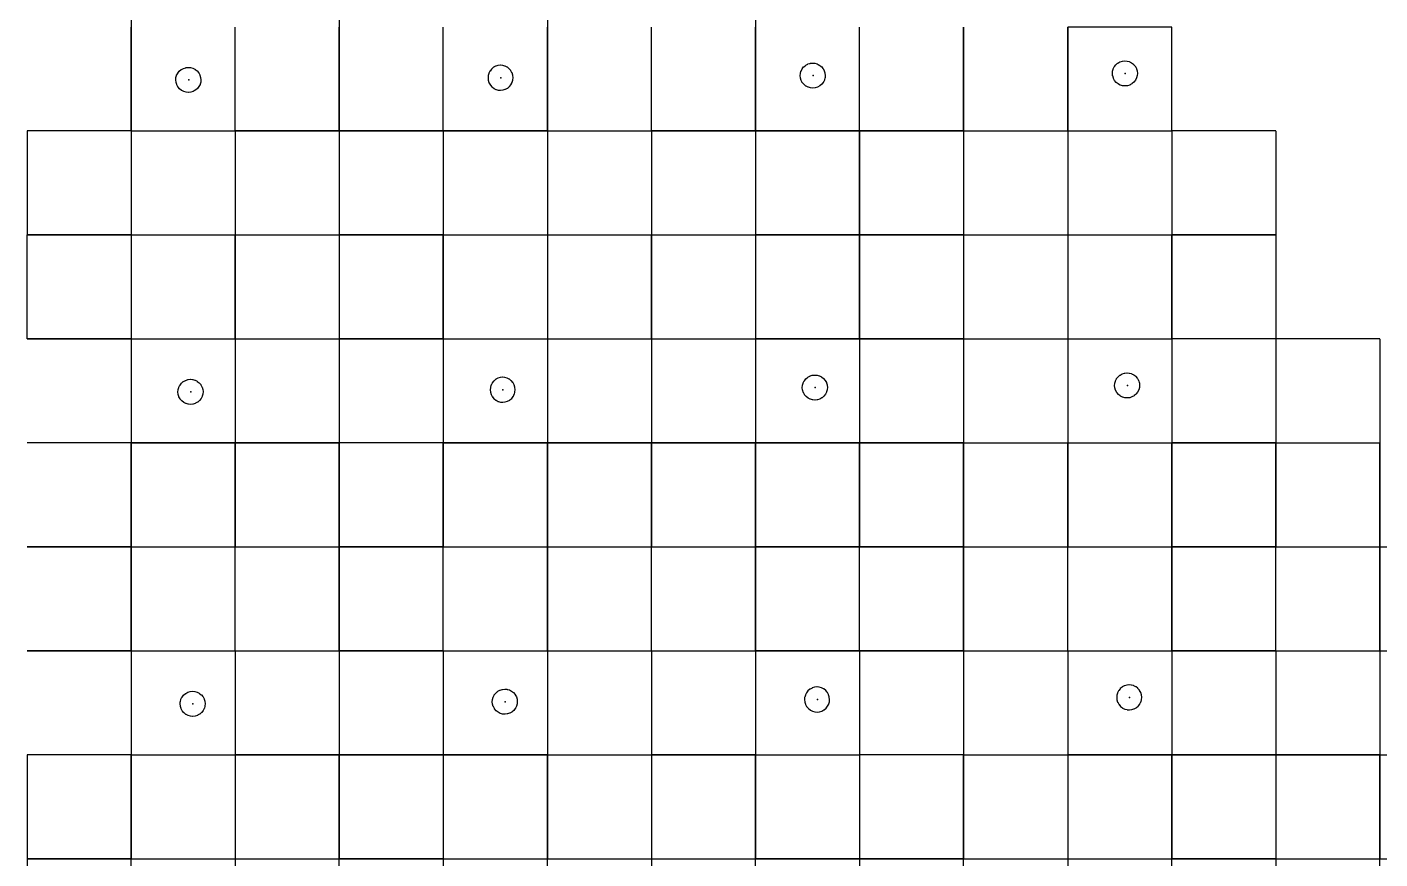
# Model space of a CAD drawing. Header units: metres. Extents: x 0 to 398, y -24 to 612.
# Drawn here: x 108 to 225, y 396 to 468 of the extents above; entities that cross this region are included whole.
import ezdxf

# ---------------------------------------------------------------- set-up
doc = ezdxf.new("R2010")
doc.units = ezdxf.units.M
doc.layers.add('LAYER_01_CUT', color=7, linetype='Continuous')
doc.layers.add('LAYER_04_GRID', color=7, linetype='Continuous')

msp = doc.modelspace()

# ---------------------------------------------------------------- linework, layer by layer
at = {"layer": 'LAYER_01_CUT'}
for points in [[(125.99, 477), (117, 477), (117, 468.01), (117, 468), (117, 459.01), (117, 459), (117, 450.01)], [(143.99, 477), (135, 477), (135, 468.01), (135, 468), (135, 459.01), (135, 459), (135, 450.01)], [(161.99, 477), (153, 477), (153, 468.01), (153, 468), (153, 459.01), (153, 459), (153, 450.01)], [(179.99, 477), (171, 477), (171, 468.01), (171, 468), (171, 459.01), (171, 459), (171, 450.01)], [(117, 468), (117, 467.99)], [(117, 459), (117, 467.99)], [(126, 459.01), (126, 468), (126, 467.99)], [(126, 459), (126, 467.99)], [(135, 468), (135, 467.99)], [(135, 459), (135, 467.99)], [(144, 459.01), (144, 468), (144, 467.99)], [(144, 459), (144, 467.99)], [(153, 468), (153, 467.99)], [(153, 459), (153, 467.99)], [(162, 459.01), (162, 468), (162, 467.99)], [(162, 459), (162, 467.99)], [(171, 468), (171, 467.99)], [(171, 459), (171, 467.99)], [(180, 459.01), (180, 468), (180, 467.99)], [(180, 459), (180, 467.99)], [(189, 468), (189, 459.01), (189, 459), (189, 450.01), (189, 450), (189, 441.01), (189, 441), (189, 432.01), (189, 432), (197.99, 432), (198, 432), (206.99, 432), (207, 432), (215.99, 432), (216, 432), (224.99, 432), (225, 432), (225.01, 432)], [(189, 468), (189, 467.99)], [(189, 459), (189, 467.99)], [(207, 467.99), (207, 468), (198.01, 468), (198, 468), (198, 459.01), (198, 459), (198, 450.01), (198, 450), (198, 441.01), (198, 441), (198, 432.01)], [(198, 468), (198, 467.99)], [(198, 459), (198, 467.99)], [(207, 459), (207, 467.99)], [(121.33, 464.31), (121.34, 464.32), (121.35, 464.32), (121.52, 464.42), (121.53, 464.42), (121.54, 464.42), (121.73, 464.48), (121.74, 464.48), (121.74, 464.49), (121.93, 464.5), (121.94, 464.51), (121.95, 464.5), (122.13, 464.49), (122.14, 464.49), (122.15, 464.49), (122.33, 464.44), (122.34, 464.43), (122.34, 464.43), (122.52, 464.34), (122.53, 464.34), (122.54, 464.33), (122.7, 464.21), (122.7, 464.2), (122.83, 464.05), (122.84, 464.03), (122.85, 464.02), (122.95, 463.85), (122.95, 463.84), (122.95, 463.83), (123.01, 463.64), (123.01, 463.64), (123.01, 463.63), (123.03, 463.44), (123.03, 463.43), (123.03, 463.42), (123.02, 463.24), (123.02, 463.23), (123.02, 463.23), (122.96, 463.04), (122.96, 463.04), (122.96, 463.03), (122.87, 462.85), (122.87, 462.84), (122.86, 462.84), (122.74, 462.68), (122.73, 462.67), (122.57, 462.54), (122.56, 462.53), (122.55, 462.52), (122.38, 462.43), (122.37, 462.42), (122.36, 462.42), (122.17, 462.36), (122.16, 462.36), (122.16, 462.36), (121.97, 462.34), (121.96, 462.34), (121.95, 462.34), (121.77, 462.35), (121.76, 462.35), (121.75, 462.36), (121.57, 462.41), (121.56, 462.41), (121.56, 462.41), (121.38, 462.5), (121.37, 462.51), (121.36, 462.51), (121.2, 462.64), (121.2, 462.64), (121.07, 462.8), (121.06, 462.81), (121.05, 462.82), (120.95, 463), (120.95, 463), (120.95, 463.01), (120.89, 463.2), (120.89, 463.21), (120.89, 463.22), (120.87, 463.41), (120.87, 463.41), (120.87, 463.42), (120.88, 463.6), (120.88, 463.61), (120.88, 463.62), (120.94, 463.8), (120.94, 463.81), (120.94, 463.82), (121.03, 463.99), (121.03, 464), (121.04, 464.01), (121.17, 464.17), (121.17, 464.17), (121.33, 464.31)], [(149.57, 462.72), (149.73, 462.86), (149.73, 462.86), (149.86, 463.02), (149.86, 463.03), (149.87, 463.04), (149.96, 463.21), (149.96, 463.22), (149.96, 463.23), (150.01, 463.41), (150.02, 463.42), (150.02, 463.43), (150.03, 463.61), (150.03, 463.62), (150.03, 463.62), (150.01, 463.81), (150.01, 463.82), (150.01, 463.83), (149.95, 464.02), (149.95, 464.03), (149.94, 464.03), (149.85, 464.21), (149.84, 464.22), (149.83, 464.23), (149.7, 464.39), (149.7, 464.39), (149.54, 464.52), (149.53, 464.52), (149.52, 464.53), (149.34, 464.62), (149.34, 464.62), (149.33, 464.62), (149.14, 464.67), (149.14, 464.68), (149.13, 464.68), (148.95, 464.69), (148.94, 464.69), (148.93, 464.69), (148.74, 464.67), (148.73, 464.67), (148.73, 464.67), (148.54, 464.61), (148.53, 464.61), (148.52, 464.6), (148.35, 464.51), (148.34, 464.5), (148.32, 464.49), (148.17, 464.36), (148.16, 464.35), (148.04, 464.19), (148.03, 464.19), (148.03, 464.18), (147.94, 464), (147.94, 464), (147.93, 463.99), (147.88, 463.8), (147.88, 463.8), (147.88, 463.79), (147.87, 463.61), (147.87, 463.6), (147.87, 463.59), (147.89, 463.4), (147.89, 463.39), (147.89, 463.39), (147.95, 463.2), (147.95, 463.19), (147.95, 463.18), (148.05, 463.01), (148.05, 463), (148.07, 462.98), (148.2, 462.83), (148.2, 462.82), (148.36, 462.7), (148.37, 462.69), (148.38, 462.69), (148.55, 462.6), (148.56, 462.6), (148.57, 462.59), (148.75, 462.54), (148.76, 462.54), (148.77, 462.54), (148.95, 462.53), (148.96, 462.52), (148.96, 462.53), (149.16, 462.55), (149.16, 462.55), (149.17, 462.55), (149.36, 462.61), (149.37, 462.61), (149.38, 462.61), (149.55, 462.71), (149.56, 462.71), (149.57, 462.72)], [(177.01, 463.6), (176.96, 463.42), (176.96, 463.41), (176.96, 463.4), (176.87, 463.22), (176.86, 463.22), (176.86, 463.21), (176.73, 463.05), (176.73, 463.04), (176.57, 462.91), (176.56, 462.9), (176.55, 462.9), (176.37, 462.8), (176.37, 462.8), (176.36, 462.79), (176.17, 462.73), (176.16, 462.73), (176.15, 462.73), (175.96, 462.71), (175.96, 462.71), (175.95, 462.71), (175.77, 462.73), (175.76, 462.73), (175.75, 462.73), (175.57, 462.78), (175.56, 462.78), (175.55, 462.79), (175.38, 462.88), (175.37, 462.88), (175.36, 462.88), (175.2, 463.01), (175.2, 463.02), (175.07, 463.17), (175.05, 463.18), (175.05, 463.19), (174.95, 463.37), (174.95, 463.38), (174.95, 463.38), (174.89, 463.57), (174.89, 463.58), (174.89, 463.59), (174.87, 463.78), (174.87, 463.79), (174.87, 463.79), (174.88, 463.97), (174.88, 463.98), (174.88, 463.99), (174.93, 464.17), (174.94, 464.18), (174.94, 464.19), (175.03, 464.37), (175.03, 464.37), (175.04, 464.38), (175.16, 464.54), (175.17, 464.55), (175.32, 464.68), (175.34, 464.69), (175.35, 464.69), (175.52, 464.79), (175.53, 464.79), (175.54, 464.8), (175.73, 464.85), (175.73, 464.86), (175.74, 464.86), (175.93, 464.88), (175.94, 464.88), (175.95, 464.88), (176.13, 464.86), (176.14, 464.86), (176.14, 464.86), (176.33, 464.81), (176.34, 464.81), (176.34, 464.8), (176.52, 464.71), (176.53, 464.71), (176.54, 464.7), (176.69, 464.58), (176.7, 464.57), (176.83, 464.42), (176.84, 464.41), (176.85, 464.4), (176.94, 464.22), (176.95, 464.21), (176.95, 464.21), (177.01, 464.02), (177.01, 464.01), (177.01, 464), (177.03, 463.81), (177.03, 463.8), (177.03, 463.79), (177.02, 463.62), (177.02, 463.61), (177.01, 463.6)], [(203.86, 463.4), (203.86, 463.39), (203.73, 463.24), (203.73, 463.23), (203.57, 463.1), (203.56, 463.09), (203.55, 463.08), (203.37, 462.99), (203.37, 462.98), (203.36, 462.98), (203.17, 462.92), (203.16, 462.92), (203.15, 462.92), (202.96, 462.9), (202.96, 462.9), (202.95, 462.9), (202.77, 462.91), (202.76, 462.91), (202.75, 462.92), (202.57, 462.97), (202.56, 462.97), (202.55, 462.97), (202.38, 463.06), (202.37, 463.07), (202.36, 463.07), (202.2, 463.2), (202.2, 463.2), (202.06, 463.36), (202.05, 463.37), (202.05, 463.38), (201.95, 463.55), (201.95, 463.56), (201.95, 463.57), (201.89, 463.76), (201.89, 463.77), (201.88, 463.78), (201.86, 463.97), (201.86, 463.97), (201.86, 463.98), (201.88, 464.16), (201.88, 464.17), (201.88, 464.18), (201.93, 464.36), (201.94, 464.37), (201.94, 464.38), (202.03, 464.55), (202.03, 464.56), (202.04, 464.57), (202.16, 464.73), (202.17, 464.73), (202.32, 464.86), (202.34, 464.88), (202.34, 464.88), (202.52, 464.98), (202.53, 464.98), (202.54, 464.98), (202.73, 465.04), (202.73, 465.04), (202.74, 465.04), (202.93, 465.06), (202.94, 465.06), (202.95, 465.06), (203.13, 465.05), (203.14, 465.05), (203.14, 465.05), (203.33, 465), (203.33, 464.99), (203.34, 464.99), (203.52, 464.9), (203.53, 464.9), (203.53, 464.89), (203.69, 464.77), (203.7, 464.76), (203.83, 464.61), (203.84, 464.59), (203.85, 464.58), (203.94, 464.41), (203.95, 464.4), (203.95, 464.39), (204.01, 464.2), (204.01, 464.2), (204.01, 464.19), (204.03, 464), (204.03, 463.99), (204.03, 463.98), (204.02, 463.8), (204.01, 463.79), (204.01, 463.79), (203.96, 463.6), (203.96, 463.59), (203.96, 463.59), (203.87, 463.41), (203.86, 463.4)], [(116.99, 459), (108, 459), (108, 450.01)], [(108, 459), (108.01, 459)], [(117, 459), (108.01, 459)], [(117, 459), (116.99, 459)], [(117, 459), (117, 458.99)], [(117, 459), (125.99, 459)], [(117, 459), (117.01, 459)], [(117, 458.99), (117, 450)], [(117.01, 459), (126, 459)], [(125.99, 459), (126, 459)], [(126, 459), (126, 459.01)], [(134.99, 459), (126, 459), (126, 450.01)], [(126.01, 459), (126, 459)], [(126, 459), (126, 458.99)], [(126, 458.99), (126, 450)], [(126.01, 459), (135, 459)], [(135, 459), (134.99, 459)], [(135, 459), (135, 458.99)], [(135, 459), (143.99, 459)], [(135, 459), (135.01, 459)], [(135, 458.99), (135, 450)], [(144, 459), (135.01, 459)], [(144, 459), (143.99, 459)], [(144, 459), (144, 459.01)], [(152.99, 459), (144, 459), (144, 450.01)], [(144, 459), (144, 458.99)], [(144, 459), (144.01, 459)], [(144, 458.99), (144, 450)], [(144.01, 459), (153, 459)], [(152.99, 459), (153, 459)], [(153.01, 459), (153, 459)], [(153, 459), (153, 458.99)], [(153, 459), (161.99, 459)], [(153, 458.99), (153, 450)], [(153.01, 459), (162, 459)], [(162, 459), (161.99, 459)], [(162, 459), (162, 459.01)], [(170.99, 459), (162, 459), (162, 450.01)], [(162, 459), (162, 458.99)], [(162, 459), (162.01, 459)], [(162, 458.99), (162, 450)], [(162.01, 459), (171, 459)], [(170.99, 459), (171, 459)], [(179.99, 459), (171, 459)], [(171.01, 459), (171, 459)], [(171, 459), (171, 458.99)], [(171, 458.99), (171, 450)], [(171.01, 459), (180, 459)], [(179.99, 459), (180, 459)], [(180, 459), (180, 459.01)], [(180, 450.01), (180, 459), (180, 458.99)], [(180, 459), (188.99, 459)], [(180, 459), (180.01, 459)], [(180, 458.99), (180, 450)], [(189, 459), (180.01, 459)], [(189, 459), (188.99, 459)], [(189, 459), (189, 458.99)], [(189, 459), (197.99, 459)], [(189, 459), (189.01, 459)], [(189, 458.99), (189, 450)], [(189.01, 459), (198, 459)], [(197.99, 459), (198, 459)], [(198.01, 459), (198, 459)], [(198, 459), (198, 458.99)], [(198, 459), (206.99, 459)], [(198, 458.99), (198, 450)], [(198.01, 459), (207, 459)], [(207, 459), (206.99, 459)], [(216, 458.99), (216, 459), (207.01, 459), (207, 459), (207, 450.01)], [(207, 459), (207, 458.99)], [(207, 458.99), (207, 450)], [(216, 458.99), (216, 450)], [(108, 441.01), (108, 450), (116.99, 450), (117, 450), (117, 441.01), (117, 441), (117, 432.01)], [(108, 450), (108.01, 450)], [(117, 450), (108.01, 450)], [(117, 450.01), (117, 450)], [(117, 449.99), (117, 450)], [(117, 450), (125.99, 450)], [(117, 450), (117.01, 450)], [(117, 449.99), (117, 441)], [(117.01, 450), (126, 450)], [(125.99, 450), (126, 450)], [(126, 450.01), (126, 450)], [(126, 441.01), (126, 450), (134.99, 450), (135, 450), (135, 441.01), (135, 441), (135, 432.01)], [(126.01, 450), (126, 450)], [(126, 449.99), (126, 450)], [(126, 449.99), (126, 441)], [(126.01, 450), (135, 450)], [(135, 450.01), (135, 450)], [(135, 449.99), (135, 450)], [(135, 450), (143.99, 450)], [(135, 450), (135.01, 450)], [(135, 449.99), (135, 441)], [(144, 450), (135.01, 450)], [(144, 450), (143.99, 450)], [(144, 450.01), (144, 450)], [(144, 441.01), (144, 450), (152.99, 450), (153, 450), (153, 441.01), (153, 441), (153, 432.01)], [(144, 449.99), (144, 450)], [(144, 450), (144.01, 450)], [(144, 449.99), (144, 441)], [(144.01, 450), (153, 450)], [(153, 450.01), (153, 450)], [(153.01, 450), (153, 450)], [(153, 449.99), (153, 450)], [(153, 450), (161.99, 450)], [(153, 449.99), (153, 441)], [(153.01, 450), (162, 450)], [(162, 450), (161.99, 450)], [(162, 450.01), (162, 450)], [(162, 441.01), (162, 450), (170.99, 450), (171, 450), (171, 441.01), (171, 441), (171, 432.01)], [(162, 449.99), (162, 450)], [(162, 450), (162.01, 450)], [(162, 449.99), (162, 441)], [(162.01, 450), (171, 450)], [(171, 450.01), (171, 450)], [(179.99, 450), (171, 450)], [(171.01, 450), (171, 450)], [(171, 449.99), (171, 450)], [(171, 449.99), (171, 441)], [(171.01, 450), (180, 450)], [(179.99, 450), (180, 450)], [(180, 450.01), (180, 450)], [(180, 441.01), (180, 450), (188.99, 450)], [(180, 449.99), (180, 450)], [(180, 450), (180.01, 450)], [(180, 449.99), (180, 441)], [(189, 450), (180.01, 450)], [(189, 450), (188.99, 450)], [(189, 449.99), (189, 450)], [(189, 450), (197.99, 450)], [(189, 450), (189.01, 450)], [(189, 449.99), (189, 441)], [(189.01, 450), (198, 450)], [(197.99, 450), (198, 450)], [(198.01, 450), (198, 450)], [(198, 449.99), (198, 450)], [(198, 450), (206.99, 450)], [(198, 449.99), (198, 441)], [(198.01, 450), (207, 450)], [(207, 450), (206.99, 450)], [(207, 450.01), (207, 450)], [(207, 441.01), (207, 450), (215.99, 450), (216, 450), (207.01, 450)], [(207, 449.99), (207, 450)], [(207, 450), (207.01, 450)], [(207, 449.99), (207, 441)], [(216, 449.99), (216, 450)], [(216, 449.99), (216, 441)], [(108, 441), (116.99, 441)], [(108, 441), (108.01, 441)], [(117, 441), (108.01, 441)], [(117, 441), (116.99, 441)], [(117, 441), (117, 440.99)], [(117, 441), (125.99, 441)], [(117, 441), (117.01, 441)], [(117, 440.99), (117, 432)], [(117.01, 441), (126, 441)], [(125.99, 441), (126, 441), (126, 432.01)], [(126, 441), (126, 441.01)], [(126.01, 441), (126, 441)], [(126, 441), (126, 440.99)], [(126, 441), (134.99, 441)], [(126, 440.99), (126, 432)], [(126.01, 441), (135, 441)], [(135, 441), (134.99, 441)], [(135, 441), (135, 440.99)], [(135, 441), (143.99, 441)], [(135, 441), (135.01, 441)], [(135, 440.99), (135, 432)], [(144, 441), (135.01, 441)], [(143.99, 441), (144, 441), (144, 432.01)], [(144, 441), (144, 441.01)], [(144, 441), (144, 440.99)], [(144, 441), (152.99, 441)], [(144, 441), (144.01, 441)], [(144, 440.99), (144, 432)], [(144.01, 441), (153, 441)], [(152.99, 441), (153, 441)], [(153.01, 441), (153, 441)], [(153, 441), (153, 440.99)], [(153, 441), (161.99, 441)], [(153, 440.99), (153, 432)], [(153.01, 441), (162, 441)], [(161.99, 441), (162, 441), (162, 432.01)], [(162, 441), (162, 441.01)], [(162, 441), (162, 440.99)], [(162, 441), (170.99, 441)], [(162, 441), (162.01, 441)], [(162, 440.99), (162, 432)], [(162.01, 441), (171, 441)], [(170.99, 441), (171, 441)], [(179.99, 441), (171, 441)], [(171.01, 441), (171, 441)], [(171, 441), (171, 440.99)], [(171, 440.99), (171, 432)], [(171.01, 441), (180, 441)], [(179.99, 441), (180, 441), (180, 432.01)], [(180, 441), (180, 441.01)], [(180, 441), (180, 440.99)], [(180, 441), (188.99, 441)], [(180, 441), (180.01, 441)], [(180, 440.99), (180, 432)], [(189, 441), (180.01, 441)], [(189, 441), (188.99, 441)], [(189, 441), (189, 440.99)], [(189, 441), (197.99, 441)], [(189, 441), (189.01, 441)], [(189, 440.99), (189, 432)], [(189.01, 441), (198, 441)], [(197.99, 441), (198, 441)], [(198.01, 441), (198, 441)], [(198, 441), (198, 440.99)], [(198, 441), (206.99, 441)], [(198, 440.99), (198, 432)], [(198.01, 441), (207, 441)], [(207, 441), (206.99, 441)], [(207, 441), (207, 441.01)], [(215.99, 441), (207, 441), (207, 432.01)], [(207, 441), (207, 440.99)], [(207, 441), (207.01, 441)], [(207, 440.99), (207, 432)], [(216, 441), (207.01, 441)], [(216, 441), (215.99, 441)], [(225, 440.99), (225, 441), (216.01, 441), (216, 441), (216, 432.01)], [(216, 441), (216, 440.99)], [(216, 440.99), (216, 432)], [(225, 440.99), (225, 432)], [(150.2, 436.82), (150.2, 436.83), (150.14, 437.02), (150.14, 437.03), (150.13, 437.04), (150.04, 437.21), (150.03, 437.22), (150.02, 437.23), (149.89, 437.39), (149.88, 437.39), (149.72, 437.52), (149.72, 437.52), (149.71, 437.53), (149.53, 437.62), (149.52, 437.62), (149.51, 437.62), (149.33, 437.67), (149.32, 437.68), (149.32, 437.68), (149.14, 437.69), (149.13, 437.69), (149.12, 437.69), (148.93, 437.67), (148.92, 437.67), (148.91, 437.67), (148.73, 437.61), (148.72, 437.61), (148.71, 437.6), (148.53, 437.51), (148.53, 437.5), (148.51, 437.49), (148.36, 437.36), (148.35, 437.35), (148.23, 437.2), (148.22, 437.19), (148.22, 437.18), (148.13, 437), (148.12, 437), (148.12, 436.99), (148.07, 436.8), (148.07, 436.8), (148.07, 436.79), (148.05, 436.61), (148.05, 436.6), (148.05, 436.59), (148.07, 436.4), (148.07, 436.39), (148.08, 436.39), (148.13, 436.2), (148.14, 436.19), (148.14, 436.18), (148.24, 436.01), (148.24, 436), (148.25, 435.98), (148.38, 435.83), (148.39, 435.82), (148.55, 435.7), (148.56, 435.69), (148.56, 435.69), (148.74, 435.6), (148.75, 435.6), (148.76, 435.59), (148.94, 435.54), (148.95, 435.54), (148.96, 435.54), (149.14, 435.53), (149.14, 435.53), (149.15, 435.53), (149.34, 435.55), (149.35, 435.55), (149.36, 435.55), (149.55, 435.61), (149.55, 435.61), (149.56, 435.61), (149.74, 435.71), (149.75, 435.71), (149.76, 435.73), (149.92, 435.86), (149.92, 435.86), (150.05, 436.02), (150.05, 436.03), (150.06, 436.04), (150.14, 436.21), (150.15, 436.22), (150.15, 436.23), (150.2, 436.41), (150.2, 436.42), (150.2, 436.43), (150.22, 436.61), (150.22, 436.62), (150.22, 436.62), (150.2, 436.81), (150.2, 436.82)], [(175.14, 436.37), (175.14, 436.38), (175.13, 436.38), (175.08, 436.57), (175.07, 436.58), (175.07, 436.59), (175.05, 436.78), (175.05, 436.79), (175.05, 436.8), (175.07, 436.97), (175.07, 436.98), (175.07, 436.99), (175.12, 437.17), (175.12, 437.18), (175.13, 437.19), (175.22, 437.37), (175.22, 437.37), (175.23, 437.38), (175.35, 437.54), (175.36, 437.55), (175.51, 437.68), (175.52, 437.69), (175.53, 437.69), (175.71, 437.79), (175.72, 437.79), (175.73, 437.8), (175.91, 437.86), (175.92, 437.86), (175.93, 437.86), (176.12, 437.88), (176.13, 437.88), (176.14, 437.88), (176.31, 437.86), (176.32, 437.86), (176.33, 437.86), (176.51, 437.81), (176.52, 437.81), (176.53, 437.8), (176.71, 437.71), (176.71, 437.71), (176.72, 437.71), (176.88, 437.58), (176.89, 437.57), (177.02, 437.42), (177.03, 437.41), (177.03, 437.4), (177.13, 437.22), (177.13, 437.21), (177.14, 437.21), (177.2, 437.02), (177.2, 437.01), (177.2, 437), (177.22, 436.81), (177.22, 436.8), (177.22, 436.8), (177.2, 436.62), (177.2, 436.61), (177.2, 436.6), (177.15, 436.42), (177.15, 436.41), (177.14, 436.4), (177.05, 436.22), (177.05, 436.22), (177.05, 436.21), (176.92, 436.05), (176.91, 436.04), (176.76, 435.91), (176.75, 435.9), (176.74, 435.9), (176.56, 435.8), (176.55, 435.8), (176.55, 435.79), (176.36, 435.74), (176.35, 435.73), (176.34, 435.73), (176.15, 435.71), (176.14, 435.71), (176.14, 435.71), (175.96, 435.73), (175.95, 435.73), (175.94, 435.73), (175.76, 435.78), (175.75, 435.78), (175.74, 435.79), (175.56, 435.88), (175.56, 435.88), (175.55, 435.89), (175.39, 436.01), (175.38, 436.02), (175.25, 436.17), (175.24, 436.18), (175.24, 436.19), (175.14, 436.37)], [(202.55, 436.07), (202.55, 436.07), (202.39, 436.2), (202.38, 436.2), (202.25, 436.36), (202.24, 436.37), (202.24, 436.38), (202.14, 436.56), (202.14, 436.56), (202.13, 436.57), (202.07, 436.76), (202.07, 436.77), (202.07, 436.78), (202.05, 436.97), (202.05, 436.97), (202.05, 436.98), (202.07, 437.16), (202.07, 437.17), (202.07, 437.18), (202.12, 437.36), (202.12, 437.37), (202.13, 437.38), (202.21, 437.55), (202.22, 437.56), (202.22, 437.57), (202.35, 437.73), (202.36, 437.73), (202.51, 437.87), (202.52, 437.88), (202.53, 437.88), (202.71, 437.98), (202.72, 437.98), (202.72, 437.98), (202.91, 438.04), (202.92, 438.04), (202.93, 438.05), (203.12, 438.06), (203.13, 438.07), (203.13, 438.06), (203.31, 438.05), (203.32, 438.05), (203.33, 438.05), (203.51, 438), (203.52, 437.99), (203.53, 437.99), (203.71, 437.9), (203.71, 437.9), (203.72, 437.89), (203.88, 437.77), (203.89, 437.76), (204.02, 437.61), (204.03, 437.59), (204.03, 437.58), (204.13, 437.41), (204.13, 437.4), (204.14, 437.39), (204.19, 437.2), (204.2, 437.2), (204.2, 437.19), (204.22, 437), (204.22, 436.99), (204.22, 436.98), (204.2, 436.8), (204.2, 436.79), (204.2, 436.79), (204.15, 436.6), (204.15, 436.6), (204.14, 436.59), (204.05, 436.41), (204.05, 436.4), (204.04, 436.4), (203.92, 436.24), (203.91, 436.23), (203.76, 436.1), (203.75, 436.09), (203.74, 436.08), (203.56, 435.99), (203.55, 435.98), (203.54, 435.98), (203.36, 435.92), (203.35, 435.92), (203.34, 435.92), (203.15, 435.9), (203.14, 435.9), (203.13, 435.9), (202.96, 435.91), (202.95, 435.91), (202.94, 435.92), (202.76, 435.97), (202.75, 435.97), (202.74, 435.97), (202.56, 436.06), (202.55, 436.07)], [(121.56, 435.5), (121.56, 435.51), (121.55, 435.51), (121.39, 435.64), (121.38, 435.64), (121.25, 435.8), (121.24, 435.81), (121.24, 435.82), (121.14, 436), (121.14, 436), (121.13, 436.01), (121.08, 436.2), (121.07, 436.21), (121.07, 436.22), (121.05, 436.41), (121.05, 436.41), (121.05, 436.42), (121.07, 436.6), (121.07, 436.61), (121.07, 436.62), (121.12, 436.8), (121.12, 436.81), (121.13, 436.82), (121.22, 436.99), (121.22, 437), (121.23, 437.01), (121.35, 437.17), (121.36, 437.18), (121.51, 437.31), (121.53, 437.32), (121.53, 437.32), (121.71, 437.42), (121.72, 437.42), (121.73, 437.42), (121.91, 437.48), (121.92, 437.48), (121.93, 437.49), (122.12, 437.51), (122.13, 437.51), (122.14, 437.51), (122.32, 437.49), (122.32, 437.49), (122.33, 437.49), (122.51, 437.44), (122.52, 437.43), (122.53, 437.43), (122.71, 437.34), (122.72, 437.34), (122.72, 437.33), (122.88, 437.21), (122.89, 437.2), (123.02, 437.05), (123.03, 437.03), (123.04, 437.03), (123.13, 436.85), (123.14, 436.84), (123.14, 436.83), (123.2, 436.64), (123.2, 436.64), (123.2, 436.63), (123.22, 436.44), (123.22, 436.43), (123.22, 436.42), (123.2, 436.24), (123.2, 436.24), (123.2, 436.23), (123.15, 436.04), (123.15, 436.04), (123.14, 436.03), (123.06, 435.85), (123.05, 435.84), (123.05, 435.84), (122.92, 435.68), (122.92, 435.67), (122.76, 435.54), (122.75, 435.53), (122.74, 435.52), (122.56, 435.43), (122.55, 435.42), (122.55, 435.42), (122.36, 435.36), (122.35, 435.36), (122.34, 435.36), (122.15, 435.34), (122.14, 435.34), (122.14, 435.34), (121.96, 435.35), (121.95, 435.36), (121.94, 435.36), (121.76, 435.41), (121.75, 435.41), (121.74, 435.41), (121.56, 435.5)], [(116.99, 432), (108, 432), (108.01, 432)], [(117, 432), (108.01, 432)], [(117, 432), (116.99, 432)], [(117, 432.01), (117, 432)], [(125.99, 432), (117, 432), (117.01, 432)], [(117, 423.01), (117, 432)], [(117, 431.99), (117, 432)], [(117, 431.99), (117, 423)], [(117.01, 432), (126, 432)], [(125.99, 432), (126, 432)], [(126, 432.01), (126, 432)], [(134.99, 432), (126, 432), (126.01, 432)], [(126, 423.01), (126, 432)], [(126, 431.99), (126, 432)], [(126, 431.99), (126, 423)], [(126.01, 432), (135, 432)], [(135, 432), (134.99, 432)], [(135, 432.01), (135, 432)], [(143.99, 432), (135, 432), (135.01, 432)], [(135, 423.01), (135, 432)], [(135, 431.99), (135, 432)], [(135, 431.99), (135, 423)], [(144, 432), (135.01, 432)], [(144, 432), (143.99, 432)], [(144, 432.01), (144, 432)], [(152.99, 432), (144, 432), (144.01, 432)], [(144, 423.01), (144, 432)], [(144, 431.99), (144, 432)], [(144, 431.99), (144, 423)], [(144.01, 432), (153, 432)], [(152.99, 432), (153, 432)], [(153, 432.01), (153, 432)], [(161.99, 432), (153, 432), (153.01, 432)], [(153, 423.01), (153, 432)], [(153, 431.99), (153, 432)], [(153, 431.99), (153, 423)], [(153.01, 432), (162, 432)], [(162, 432), (161.99, 432)], [(162, 432.01), (162, 432)], [(170.99, 432), (162, 432), (162.01, 432)], [(162, 423.01), (162, 432)], [(162, 431.99), (162, 432)], [(162, 431.99), (162, 423)], [(162.01, 432), (171, 432)], [(170.99, 432), (171, 432)], [(171, 432.01), (171, 432)], [(179.99, 432), (171, 432), (171.01, 432)], [(171, 423.01), (171, 432)], [(171, 431.99), (171, 432)], [(171, 431.99), (171, 423)], [(171.01, 432), (180, 432)], [(179.99, 432), (180, 432)], [(180, 432.01), (180, 432)], [(180, 423.01), (180, 432), (188.99, 432)], [(180, 431.99), (180, 432)], [(180, 432), (180.01, 432)], [(180, 431.99), (180, 423)], [(189, 432), (180.01, 432)], [(189, 432), (188.99, 432)], [(189, 423.01), (189, 432)], [(189, 431.99), (189, 432)], [(189, 432), (189.01, 432)], [(189, 431.99), (189, 423)], [(189.01, 432), (198, 432)], [(198, 432.01), (198, 432)], [(198.01, 432), (198, 432)], [(198, 423.01), (198, 432)], [(198, 431.99), (198, 432)], [(198, 431.99), (198, 423)], [(198.01, 432), (207, 432)], [(207, 432.01), (207, 432)], [(207, 423.01), (207, 432)], [(207, 431.99), (207, 432)], [(207, 432), (207.01, 432)], [(207, 431.99), (207, 423)], [(216, 432), (207.01, 432)], [(216, 432.01), (216, 432)], [(216, 423.01), (216, 432)], [(216, 431.99), (216, 432)], [(216, 432), (216.01, 432)], [(216, 431.99), (216, 423)], [(216.01, 432), (225, 432)], [(225, 423.01), (225, 432)], [(225, 431.99), (225, 432)], [(225, 431.99), (225, 423)], [(108, 423), (116.99, 423)], [(108, 423), (108.01, 423)], [(117, 423), (108.01, 423)], [(116.99, 423), (117, 423), (117, 414.01), (117, 414), (117, 405.01)], [(117, 423.01), (117, 423)], [(117, 423), (117, 422.99)], [(117, 423), (125.99, 423)], [(117, 423), (117.01, 423)], [(117, 414), (117, 422.99)], [(117.01, 423), (126, 423)], [(125.99, 423), (126, 423)], [(126, 423.01), (126, 423)], [(126, 414.01), (126, 423), (126, 422.99)], [(126.01, 423), (126, 423)], [(126, 423), (134.99, 423)], [(126, 414), (126, 422.99)], [(126.01, 423), (135, 423)], [(134.99, 423), (135, 423), (135, 414.01), (135, 414), (135, 405.01)], [(135, 423.01), (135, 423)], [(135, 423), (135, 422.99)], [(135, 423), (143.99, 423)], [(135, 423), (135.01, 423)], [(135, 414), (135, 422.99)], [(144, 423), (135.01, 423)], [(144, 423), (143.99, 423)], [(144, 423.01), (144, 423)], [(144, 414.01), (144, 423), (144, 422.99)], [(144, 423), (152.99, 423)], [(144, 423), (144.01, 423)], [(144, 414), (144, 422.99)], [(144.01, 423), (153, 423)], [(152.99, 423), (153, 423), (153, 414.01), (153, 414), (153, 405.01)], [(153, 423.01), (153, 423)], [(153.01, 423), (153, 423)], [(153, 423), (153, 422.99)], [(153, 423), (161.99, 423)], [(153, 414), (153, 422.99)], [(153.01, 423), (162, 423)], [(162, 423), (161.99, 423)], [(162, 423.01), (162, 423)], [(162, 414.01), (162, 423), (162, 422.99)], [(162, 423), (170.99, 423)], [(162, 423), (162.01, 423)], [(162, 414), (162, 422.99)], [(162.01, 423), (171, 423)], [(170.99, 423), (171, 423), (171, 414.01), (171, 414), (171, 405.01)], [(171, 423.01), (171, 423)], [(179.99, 423), (171, 423)], [(171.01, 423), (171, 423)], [(171, 423), (171, 422.99)], [(171, 414), (171, 422.99)], [(171.01, 423), (180, 423)], [(179.99, 423), (180, 423)], [(180, 423.01), (180, 423)], [(180, 414.01), (180, 423), (180, 422.99)], [(180, 423), (188.99, 423)], [(180, 423), (180.01, 423)], [(180, 414), (180, 422.99)], [(189, 423), (180.01, 423)], [(188.99, 423), (189, 423), (189, 414.01), (189, 414), (189, 405.01)], [(189, 423.01), (189, 423)], [(189, 423), (189, 422.99)], [(189, 423), (197.99, 423)], [(189, 423), (189.01, 423)], [(189, 414), (189, 422.99)], [(189.01, 423), (198, 423)], [(197.99, 423), (198, 423)], [(198, 423.01), (198, 423)], [(198, 414.01), (198, 423), (198, 422.99)], [(198.01, 423), (198, 423)], [(198, 423), (206.99, 423)], [(198, 414), (198, 422.99)], [(198.01, 423), (207, 423)], [(206.99, 423), (207, 423), (207, 414.01), (207, 414), (207, 405.01)], [(207, 423.01), (207, 423)], [(207, 423), (207, 422.99)], [(207, 423), (215.99, 423)], [(207, 423), (207.01, 423)], [(207, 414), (207, 422.99)], [(216, 423), (207.01, 423)], [(216, 423), (215.99, 423)], [(216, 423.01), (216, 423)], [(216, 414.01), (216, 423), (216, 422.99)], [(216, 423), (224.99, 423)], [(216, 423), (216.01, 423)], [(216, 414), (216, 422.99)], [(216.01, 423), (225, 423)], [(224.99, 423), (225, 423), (225, 414.01), (225, 414), (225, 405.01)], [(225, 423.01), (225, 423)], [(225.01, 423), (225, 423)], [(225, 423), (225, 422.99)], [(225, 423), (233.99, 423)], [(225, 414), (225, 422.99)], [(108, 414), (116.99, 414)], [(108, 414), (108.01, 414)], [(117, 414), (108.01, 414)], [(117, 414), (116.99, 414)], [(117, 414), (117, 413.99)], [(117, 414), (125.99, 414)], [(117, 414), (117.01, 414)], [(117, 413.99), (117, 405)], [(117.01, 414), (126, 414)], [(125.99, 414), (126, 414), (126, 405.01)], [(126, 414), (126, 414.01)], [(126.01, 414), (126, 414)], [(126, 414), (126, 413.99)], [(126, 414), (134.99, 414)], [(126, 413.99), (126, 405)], [(126.01, 414), (135, 414)], [(135, 414), (134.99, 414)], [(135, 414), (135, 413.99)], [(135, 414), (143.99, 414)], [(135, 414), (135.01, 414)], [(135, 413.99), (135, 405)], [(144, 414), (135.01, 414)], [(143.99, 414), (144, 414), (144, 405.01)], [(144, 414), (144, 414.01)], [(144, 414), (144, 413.99)], [(144, 414), (152.99, 414)], [(144, 414), (144.01, 414)], [(144, 413.99), (144, 405)], [(144.01, 414), (153, 414)], [(152.99, 414), (153, 414)], [(153.01, 414), (153, 414)], [(153, 414), (153, 413.99)], [(153, 414), (161.99, 414)], [(153, 413.99), (153, 405)], [(153.01, 414), (162, 414)], [(161.99, 414), (162, 414), (162, 405.01)], [(162, 414), (162, 414.01)], [(162, 414), (162, 413.99)], [(162, 414), (170.99, 414)], [(162, 414), (162.01, 414)], [(162, 413.99), (162, 405)], [(162.01, 414), (171, 414)], [(170.99, 414), (171, 414)], [(179.99, 414), (171, 414)], [(171.01, 414), (171, 414)], [(171, 414), (171, 413.99)], [(171, 413.99), (171, 405)], [(171.01, 414), (180, 414)], [(179.99, 414), (180, 414), (180, 405.01)], [(180, 414), (180, 414.01)], [(180, 414), (180, 413.99)], [(180, 414), (188.99, 414)], [(180, 414), (180.01, 414)], [(180, 413.99), (180, 405)], [(189, 414), (180.01, 414)], [(189, 414), (188.99, 414)], [(189, 414), (189, 413.99)], [(189, 414), (197.99, 414)], [(189, 414), (189.01, 414)], [(189, 413.99), (189, 405)], [(189.01, 414), (198, 414)], [(197.99, 414), (198, 414), (198, 405.01)], [(198, 414), (198, 414.01)], [(198.01, 414), (198, 414)], [(198, 414), (198, 413.99)], [(198, 414), (206.99, 414)], [(198, 413.99), (198, 405)], [(198.01, 414), (207, 414)], [(207, 414), (206.99, 414)], [(207, 414), (207, 413.99)], [(207, 414), (215.99, 414)], [(207, 414), (207.01, 414)], [(207, 413.99), (207, 405)], [(216, 414), (207.01, 414)], [(215.99, 414), (216, 414), (216, 405.01)], [(216, 414), (216, 414.01)], [(216, 414), (216, 413.99)], [(216, 414), (224.99, 414)], [(216, 414), (216.01, 414)], [(216, 413.99), (216, 405)], [(216.01, 414), (225, 414)], [(224.99, 414), (225, 414)], [(225.01, 414), (225, 414)], [(225, 414), (225, 413.99)], [(225, 414), (233.99, 414)], [(225, 413.99), (225, 405)], [(148.33, 409.18), (148.32, 409.19), (148.32, 409.2), (148.26, 409.39), (148.26, 409.4), (148.26, 409.4), (148.24, 409.59), (148.24, 409.6), (148.24, 409.61), (148.25, 409.79), (148.25, 409.8), (148.26, 409.8), (148.31, 409.99), (148.31, 410), (148.31, 410), (148.4, 410.18), (148.41, 410.19), (148.41, 410.2), (148.54, 410.36), (148.54, 410.36), (148.7, 410.49), (148.71, 410.5), (148.72, 410.51), (148.9, 410.6), (148.9, 410.61), (148.91, 410.61), (149.1, 410.67), (149.11, 410.67), (149.12, 410.67), (149.31, 410.69), (149.31, 410.69), (149.32, 410.69), (149.5, 410.68), (149.51, 410.68), (149.52, 410.67), (149.7, 410.62), (149.71, 410.62), (149.72, 410.62), (149.89, 410.53), (149.9, 410.52), (149.91, 410.52), (150.07, 410.39), (150.07, 410.39), (150.21, 410.23), (150.22, 410.22), (150.22, 410.21), (150.32, 410.04), (150.32, 410.03), (150.32, 410.02), (150.38, 409.83), (150.38, 409.82), (150.39, 409.82), (150.4, 409.63), (150.41, 409.62), (150.4, 409.61), (150.39, 409.43), (150.39, 409.42), (150.39, 409.41), (150.34, 409.23), (150.33, 409.22), (150.33, 409.21), (150.24, 409.04), (150.24, 409.03), (150.23, 409.02), (150.11, 408.86), (150.1, 408.86), (149.95, 408.73), (149.93, 408.71), (149.93, 408.71), (149.75, 408.61), (149.74, 408.61), (149.73, 408.61), (149.54, 408.55), (149.54, 408.55), (149.53, 408.55), (149.34, 408.53), (149.33, 408.53), (149.32, 408.53), (149.14, 408.54), (149.13, 408.54), (149.13, 408.54), (148.94, 408.6), (148.94, 408.6), (148.93, 408.6), (148.75, 408.69), (148.74, 408.69), (148.74, 408.7), (148.58, 408.82), (148.57, 408.83), (148.44, 408.99), (148.43, 409), (148.42, 409.01), (148.33, 409.18)], [(175.71, 410.69), (175.7, 410.68), (175.54, 410.55), (175.54, 410.54), (175.41, 410.38), (175.41, 410.38), (175.4, 410.37), (175.31, 410.19), (175.31, 410.18), (175.31, 410.17), (175.26, 409.99), (175.25, 409.98), (175.25, 409.98), (175.24, 409.8), (175.24, 409.79), (175.24, 409.78), (175.26, 409.59), (175.26, 409.58), (175.26, 409.57), (175.32, 409.39), (175.32, 409.38), (175.33, 409.37), (175.42, 409.19), (175.43, 409.19), (175.44, 409.17), (175.57, 409.02), (175.58, 409.01), (175.73, 408.89), (175.74, 408.88), (175.75, 408.88), (175.93, 408.79), (175.93, 408.78), (175.94, 408.78), (176.13, 408.73), (176.13, 408.73), (176.14, 408.73), (176.32, 408.71), (176.33, 408.71), (176.34, 408.71), (176.53, 408.73), (176.54, 408.73), (176.54, 408.74), (176.73, 408.79), (176.74, 408.8), (176.75, 408.8), (176.92, 408.9), (176.93, 408.9), (176.95, 408.91), (177.1, 409.04), (177.11, 409.05), (177.23, 409.21), (177.24, 409.22), (177.24, 409.22), (177.33, 409.4), (177.33, 409.41), (177.34, 409.42), (177.39, 409.6), (177.39, 409.61), (177.39, 409.62), (177.4, 409.8), (177.4, 409.8), (177.4, 409.81), (177.38, 410), (177.38, 410.01), (177.38, 410.02), (177.32, 410.21), (177.32, 410.21), (177.32, 410.22), (177.22, 410.4), (177.22, 410.41), (177.2, 410.42), (177.07, 410.58), (177.07, 410.58), (176.91, 410.71), (176.9, 410.71), (176.89, 410.72), (176.72, 410.8), (176.71, 410.81), (176.7, 410.81), (176.52, 410.86), (176.51, 410.86), (176.5, 410.86), (176.32, 410.88), (176.31, 410.88), (176.31, 410.88), (176.12, 410.86), (176.11, 410.86), (176.1, 410.86), (175.91, 410.8), (175.9, 410.8), (175.9, 410.79), (175.72, 410.7), (175.71, 410.69)], [(202.93, 408.97), (202.93, 408.97), (202.94, 408.97), (203.13, 408.92), (203.13, 408.92), (203.14, 408.91), (203.32, 408.9), (203.33, 408.9), (203.34, 408.9), (203.53, 408.92), (203.54, 408.92), (203.54, 408.92), (203.73, 408.98), (203.74, 408.98), (203.75, 408.99), (203.92, 409.08), (203.93, 409.09), (203.94, 409.1), (204.1, 409.23), (204.11, 409.24), (204.23, 409.4), (204.24, 409.4), (204.24, 409.41), (204.33, 409.59), (204.33, 409.6), (204.34, 409.6), (204.39, 409.79), (204.39, 409.8), (204.39, 409.8), (204.4, 409.98), (204.4, 409.99), (204.4, 410), (204.38, 410.19), (204.38, 410.2), (204.38, 410.2), (204.32, 410.39), (204.32, 410.4), (204.32, 410.41), (204.22, 410.59), (204.22, 410.59), (204.2, 410.61), (204.07, 410.76), (204.07, 410.77), (203.91, 410.89), (203.9, 410.9), (203.89, 410.9), (203.72, 410.99), (203.71, 410.99), (203.7, 411), (203.52, 411.05), (203.51, 411.05), (203.5, 411.05), (203.32, 411.07), (203.31, 411.07), (203.3, 411.07), (203.11, 411.05), (203.11, 411.04), (203.1, 411.04), (202.91, 410.98), (202.9, 410.98), (202.89, 410.98), (202.72, 410.88), (202.71, 410.88), (202.7, 410.87), (202.54, 410.74), (202.54, 410.73), (202.41, 410.57), (202.41, 410.56), (202.4, 410.55), (202.31, 410.38), (202.31, 410.37), (202.31, 410.36), (202.26, 410.18), (202.25, 410.17), (202.25, 410.16), (202.24, 409.98), (202.24, 409.97), (202.24, 409.97), (202.26, 409.78), (202.26, 409.77), (202.26, 409.76), (202.32, 409.57), (202.32, 409.56), (202.33, 409.56), (202.42, 409.38), (202.43, 409.37), (202.44, 409.36), (202.57, 409.2), (202.57, 409.2), (202.73, 409.07), (202.74, 409.07), (202.75, 409.06), (202.93, 408.97)], [(123.24, 408.84), (123.23, 408.84), (123.11, 408.68), (123.1, 408.67), (122.95, 408.54), (122.93, 408.53), (122.93, 408.52), (122.75, 408.43), (122.74, 408.42), (122.73, 408.42), (122.55, 408.36), (122.54, 408.36), (122.53, 408.36), (122.34, 408.34), (122.33, 408.34), (122.32, 408.34), (122.14, 408.35), (122.14, 408.36), (122.13, 408.36), (121.94, 408.41), (121.94, 408.41), (121.93, 408.41), (121.75, 408.5), (121.74, 408.51), (121.74, 408.51), (121.58, 408.64), (121.57, 408.64), (121.44, 408.8), (121.43, 408.81), (121.42, 408.82), (121.33, 409), (121.32, 409), (121.32, 409.01), (121.26, 409.2), (121.26, 409.21), (121.26, 409.22), (121.24, 409.41), (121.24, 409.42), (121.24, 409.42), (121.25, 409.6), (121.26, 409.61), (121.26, 409.62), (121.31, 409.8), (121.31, 409.81), (121.31, 409.82), (121.4, 410), (121.41, 410), (121.41, 410.01), (121.54, 410.17), (121.54, 410.18), (121.7, 410.31), (121.71, 410.32), (121.72, 410.32), (121.9, 410.42), (121.9, 410.42), (121.91, 410.43), (122.1, 410.48), (122.11, 410.49), (122.12, 410.49), (122.31, 410.51), (122.32, 410.51), (122.32, 410.51), (122.5, 410.49), (122.51, 410.49), (122.52, 410.49), (122.7, 410.44), (122.71, 410.43), (122.72, 410.43), (122.9, 410.34), (122.9, 410.34), (122.91, 410.33), (123.07, 410.21), (123.08, 410.2), (123.21, 410.05), (123.22, 410.03), (123.22, 410.03), (123.32, 409.85), (123.32, 409.84), (123.33, 409.83), (123.38, 409.65), (123.39, 409.64), (123.39, 409.63), (123.41, 409.44), (123.41, 409.43), (123.41, 409.42), (123.39, 409.24), (123.39, 409.24), (123.39, 409.23), (123.34, 409.04), (123.34, 409.04), (123.33, 409.03), (123.24, 408.85), (123.24, 408.84)], [(116.99, 405), (108, 405), (108, 396.01), (108, 396), (108, 387.01), (108, 387), (108, 378.01)], [(108, 405), (108.01, 405)], [(117, 405), (108.01, 405)], [(117, 405), (116.99, 405)], [(117, 405.01), (117, 405)], [(117, 396.01), (117, 405), (125.99, 405)], [(117, 404.99), (117, 405)], [(117, 405), (117.01, 405)], [(117, 404.99), (117, 396)], [(117.01, 405), (126, 405)], [(125.99, 405), (126, 405)], [(126, 405.01), (126, 405)], [(134.99, 405), (126, 405), (126, 396.01), (126, 396), (126, 387.01), (126, 387), (126, 378.01)], [(126.01, 405), (126, 405)], [(126, 404.99), (126, 405)], [(126, 404.99), (126, 396)], [(126.01, 405), (135, 405)], [(135, 405), (134.99, 405)], [(135, 405.01), (135, 405)], [(135, 396.01), (135, 405), (143.99, 405)], [(135, 404.99), (135, 405)], [(135, 405), (135.01, 405)], [(135, 404.99), (135, 396)], [(144, 405), (135.01, 405)], [(144, 405), (143.99, 405)], [(144, 405.01), (144, 405)], [(152.99, 405), (144, 405), (144, 396.01), (144, 396), (144, 387.01), (144, 387), (144, 378.01)], [(144, 404.99), (144, 405)], [(144, 405), (144.01, 405)], [(144, 404.99), (144, 396)], [(144.01, 405), (153, 405)], [(152.99, 405), (153, 405)], [(153, 405.01), (153, 405)], [(153, 396.01), (153, 405), (161.99, 405)], [(153.01, 405), (153, 405)], [(153, 404.99), (153, 405)], [(153, 404.99), (153, 396)], [(153.01, 405), (162, 405)], [(162, 405), (161.99, 405)], [(162, 405.01), (162, 405)], [(170.99, 405), (162, 405), (162, 396.01), (162, 396), (162, 387.01), (162, 387), (162, 378.01)], [(162, 404.99), (162, 405)], [(162, 405), (162.01, 405)], [(162, 404.99), (162, 396)], [(162.01, 405), (171, 405)], [(170.99, 405), (171, 405)], [(171, 405.01), (171, 405)], [(171, 396.01), (171, 405), (179.99, 405)], [(171.01, 405), (171, 405)], [(171, 404.99), (171, 405)], [(171, 404.99), (171, 396)], [(171.01, 405), (180, 405)], [(179.99, 405), (180, 405)], [(180, 405.01), (180, 405)], [(188.99, 405), (180, 405), (180, 396.01), (180, 396), (180, 387.01), (180, 387), (180, 378.01)], [(180, 404.99), (180, 405)], [(180, 405), (180.01, 405)], [(180, 404.99), (180, 396)], [(189, 405), (180.01, 405)], [(189, 405), (188.99, 405)], [(189, 405.01), (189, 405)], [(189, 396.01), (189, 405), (197.99, 405)], [(189, 404.99), (189, 405)], [(189, 405), (189.01, 405)], [(189, 404.99), (189, 396)], [(189.01, 405), (198, 405)], [(197.99, 405), (198, 405)], [(198, 405.01), (198, 405)], [(206.99, 405), (198, 405), (198, 396.01), (198, 396), (198, 387.01), (198, 387), (198, 378.01)], [(198.01, 405), (198, 405)], [(198, 404.99), (198, 405)], [(198, 404.99), (198, 396)], [(198.01, 405), (207, 405)], [(207, 405), (206.99, 405)], [(207, 405.01), (207, 405)], [(207, 396.01), (207, 405), (215.99, 405)], [(207, 404.99), (207, 405)], [(207, 405), (207.01, 405)], [(207, 404.99), (207, 396)], [(216, 405), (207.01, 405)], [(216, 405), (215.99, 405)], [(216, 405.01), (216, 405)], [(224.99, 405), (216, 405), (216, 396.01), (216, 396), (216, 387.01), (216, 387), (216, 378.01)], [(216, 404.99), (216, 405)], [(216, 405), (216.01, 405)], [(216, 404.99), (216, 396)], [(216.01, 405), (225, 405)], [(224.99, 405), (225, 405)], [(225, 405.01), (225, 405)], [(225, 396.01), (225, 405), (233.99, 405)], [(225.01, 405), (225, 405)], [(225, 404.99), (225, 405)], [(225, 404.99), (225, 396)], [(108, 396), (116.99, 396)], [(108, 396), (108.01, 396)], [(117, 396), (108.01, 396)], [(117, 396), (116.99, 396)], [(117, 396), (117, 396.01)], [(117, 387.01), (117, 396), (117, 395.99)], [(117, 396), (125.99, 396)], [(117, 396), (117.01, 396)], [(117.01, 396), (126, 396)], [(125.99, 396), (126, 396)], [(126.01, 396), (126, 396)], [(126, 396), (126, 395.99)], [(126, 396), (134.99, 396)], [(126.01, 396), (135, 396)], [(135, 396), (134.99, 396)], [(135, 396), (135, 396.01)], [(135, 387.01), (135, 396), (135, 395.99)], [(135, 396), (143.99, 396)], [(135, 396), (135.01, 396)], [(144, 396), (135.01, 396)], [(144, 396), (143.99, 396)], [(144, 396), (144, 395.99)], [(144, 396), (152.99, 396)], [(144, 396), (144.01, 396)], [(144.01, 396), (153, 396)], [(152.99, 396), (153, 396)], [(153, 396), (153, 396.01)], [(153, 387.01), (153, 396), (153, 395.99)], [(153.01, 396), (153, 396)], [(153, 396), (161.99, 396)], [(153.01, 396), (162, 396)], [(162, 396), (161.99, 396)], [(162, 396), (162, 395.99)], [(162, 396), (170.99, 396)], [(162, 396), (162.01, 396)], [(162.01, 396), (171, 396)], [(170.99, 396), (171, 396)], [(171, 396), (171, 396.01)], [(171, 387.01), (171, 396), (171, 395.99)], [(179.99, 396), (171, 396)], [(171.01, 396), (171, 396)], [(171.01, 396), (180, 396)], [(179.99, 396), (180, 396)], [(180, 396), (180, 395.99)], [(180, 396), (188.99, 396)], [(180, 396), (180.01, 396)], [(189, 396), (180.01, 396)], [(189, 396), (188.99, 396)], [(189, 396), (189, 396.01)], [(189, 387.01), (189, 396), (189, 395.99)], [(189, 396), (197.99, 396)], [(189, 396), (189.01, 396)], [(189.01, 396), (198, 396)], [(197.99, 396), (198, 396)], [(198.01, 396), (198, 396)], [(198, 396), (198, 395.99)], [(198, 396), (206.99, 396)], [(198.01, 396), (207, 396)], [(207, 396), (206.99, 396)], [(207, 396), (207, 396.01)], [(207, 387.01), (207, 396), (207, 395.99)], [(207, 396), (215.99, 396)], [(207, 396), (207.01, 396)], [(216, 396), (207.01, 396)], [(216, 396), (215.99, 396)], [(216, 396), (216, 395.99)], [(216, 396), (224.99, 396)], [(216, 396), (216.01, 396)], [(216.01, 396), (225, 396)], [(224.99, 396), (225, 396)], [(225, 396), (225, 396.01)], [(225, 387.01), (225, 396), (225, 395.99)], [(225.01, 396), (225, 396)], [(225, 396), (233.99, 396)]]:
    msp.add_lwpolyline(points, dxfattribs=at)
at = {"layer": 'LAYER_04_GRID'}
for p in [(121.98, 463.42), (148.98, 463.61), (175.98, 463.79), (202.97, 463.98), (122.16, 436.42), (149.16, 436.61), (176.16, 436.8), (203.16, 436.98), (149.35, 409.61), (176.35, 409.8), (203.35, 409.98), (122.35, 409.42)]:
    msp.add_point(p, dxfattribs=at)

doc.saveas('drawing.dxf')
